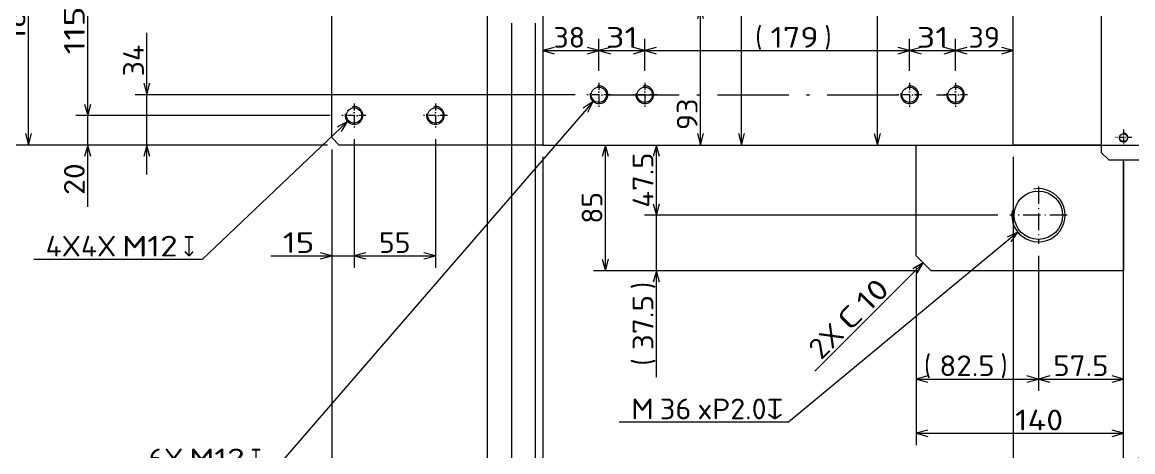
# Model space of a CAD drawing. Extents: x 0 to 1254, y -12 to 833.
# Drawn here: x 104.7 to 292.3, y 445.6 to 518.2 of the extents above; entities that cross this region are included whole.
import ezdxf
from ezdxf.enums import TextEntityAlignment as Align

# ---------------------------------------------------------------- set-up
doc = ezdxf.new("R2010")
doc.units = 0
doc.linetypes.add('DASHDOT', pattern=[18.5, 12, -3, 0.5, -3])
doc.layers.get('0').update_dxf_attribs({"lineweight": 13})
doc.styles.add('GDT', font='gdt.shx')
doc.styles.get("Standard").update_dxf_attribs({"font": 'isocp.shx'})
doc.dimstyles.get("Standard").update_dxf_attribs({"dimtxt": 2.5, "dimasz": 2.5, "dimexe": 1.25, "dimexo": 0.625, "dimtad": 1, "dimcen": 2.5, "dimadec": 0, "dimazin": 0, "dimtfac": 1, "dimtmove": 0, "dimatfit": 0, "dimfxl": 1, "dimarcsym": 0})

# ---------------------------------------------------------------- blocks, each defined once
blk = doc.blocks.new('*D58')
at = {"color": 214, "lineweight": 13}
for p, q in [((272.878044, 482.699586), (234.126556, 450.573152)), ((234.126556, 450.573152), (205.53302, 450.573152))]:
    blk.add_line(p, q, dxfattribs=at)
blk.add_lwpolyline([(271.721191, 481.068116), (272.878044, 482.699586), (271.06044, 481.865121)], dxfattribs=at)
for s, width, p, p2 in [('M', 1.15318, (207.53302, 451.073152), (211.376953, 451.073152)), ('36', 0.868247, (212.376953, 451.073152), (217.73114, 451.073152)), ('xP2.0↧', 0.84647, (218.73114, 451.073152), (233.262207, 451.073152))]:
    blk.add_text(s, height=3.5, dxfattribs=dict(at, width=width)).set_placement(p, p2, align=Align.FIT)
blk = doc.blocks.new('*D67')
at = {"color": 214, "lineweight": 13}
for p, q in [((159.629852, 501.413499), (135.084747, 478.095658)), ((135.084747, 478.095658), (106.615952, 478.095658))]:
    blk.add_line(p, q, dxfattribs=at)
blk.add_lwpolyline([(158.585785, 499.70765), (159.629852, 501.413499), (157.872726, 500.45823)], dxfattribs=at)
for s, width, p, p2 in [('4X4X', 0.930031, (108.615967, 478.595658), (120.551361, 478.595658)), ('M12', 0.921945, (121.551361, 478.595658), (130.924469, 478.595658))]:
    blk.add_text(s, height=3.5, dxfattribs=dict(at, width=width)).set_placement(p, p2, align=Align.FIT)
at = {"color": 214, "lineweight": 13, "style": 'GDT', "width": 0.52601}
blk.add_text('x', height=3.5, dxfattribs=at).set_placement((131.924484, 478.595658), (133.765518, 478.595658), align=Align.FIT)
blk = doc.blocks.new('*D82')
at = {"color": 7, "lineweight": 13}
for p, q in [((125.717346, 492.446626), (125.717346, 516.403962)), ((198.05484, 505.946626), (123.717346, 505.946626)), ((156.217346, 497.446626), (123.717346, 497.446626))]:
    blk.add_line(p, q, dxfattribs=at)
for points in [[(125.199707, 507.878476), (125.717346, 505.946626), (126.234985, 507.878476)], [(126.234985, 495.514771), (125.717346, 497.446626), (125.199707, 495.514771)]]:
    blk.add_lwpolyline(points, dxfattribs=at)
at = {"color": 7, "lineweight": 13, "width": 0.845398}
blk.add_text('34', height=3.5, rotation=90, dxfattribs=at).set_placement((125.217346, 509.049775), (125.217346, 514.403962), align=Align.FIT)
blk = doc.blocks.new('*D83')
at = {"color": 214, "lineweight": 13}
for p, q in [((201.11145, 504.811795), (146.926422, 442.123292)), ((146.926422, 442.123292), (123.997406, 442.123292))]:
    blk.add_line(p, q, dxfattribs=at)
blk.add_lwpolyline([(200.239777, 503.011743), (201.11145, 504.811795), (199.456528, 503.688745)], dxfattribs=at)
for s, width, p, p2 in [('6X', 0.953544, (125.997406, 442.623292), (131.877594, 442.623292)), ('M12', 0.921945, (132.877609, 442.623292), (142.250717, 442.623292))]:
    blk.add_text(s, height=3.5, dxfattribs=dict(at, width=width)).set_placement(p, p2, align=Align.FIT)
at = {"color": 214, "lineweight": 13, "style": 'GDT', "width": 0.52601}
blk.add_text('x', height=3.5, dxfattribs=at).set_placement((143.250732, 442.623292), (145.091766, 442.623292), align=Align.FIT)
blk = doc.blocks.new('*D97')
at = {"color": 7, "lineweight": 13}
for p, q in [((278.840958, 434.94246), (313.70224, 458.122987)), ((313.70224, 458.122987), (344.162642, 458.122987))]:
    blk.add_line(p, q, dxfattribs=at)
blk.add_lwpolyline([(280.163017, 436.443177), (278.840958, 434.94246), (280.736252, 435.581086)], dxfattribs=at)
for s, width, p, p2 in [('18', 0.868247, (314.70224, 458.622987), (320.056427, 458.622987)), ('X38 長穴', 1.110853, (321.056427, 458.622987), (342.162642, 458.622987))]:
    blk.add_text(s, height=3.5, dxfattribs=dict(at, width=width)).set_placement(p, p2, align=Align.FIT)
blk = doc.blocks.new('*D103')
at = {"color": 7, "lineweight": 13}
for p, q in [((183.217346, 537.941327), (183.217346, 336.696626)), ((156.967346, 496.696626), (156.967346, 336.696626)), ((156.967346, 338.696626), (183.217346, 338.696626))]:
    blk.add_line(p, q, dxfattribs=at)
for points in [[(158.8992, 339.214265), (156.967346, 338.696626), (158.8992, 338.178987)], [(181.285492, 338.178987), (183.217346, 338.696626), (181.285492, 339.214265)]]:
    blk.add_lwpolyline(points, dxfattribs=at)
at = {"color": 7, "lineweight": 13, "width": 0.854608}
blk.add_text('105', height=3.5, dxfattribs=at).set_placement((166.032959, 339.196626), (174.151733, 339.196626), align=Align.FIT)
blk = doc.blocks.new('*D104')
at = {"color": 7, "lineweight": 13}
for p, q in [((183.217346, 537.941327), (183.217346, 336.696626)), ((528.217346, 537.946626), (528.217346, 336.696626)), ((183.217346, 338.696626), (528.217346, 338.696626))]:
    blk.add_line(p, q, dxfattribs=at)
for points in [[(185.1492, 339.214265), (183.217346, 338.696626), (185.1492, 338.178987)], [(526.285492, 338.178987), (528.217346, 338.696626), (526.285492, 339.214265)]]:
    blk.add_lwpolyline(points, dxfattribs=at)
at = {"color": 7, "lineweight": 13, "width": 0.848056}
blk.add_text('1380', height=3.5, dxfattribs=at).set_placement((350.275656, 339.196626), (361.159037, 339.196626), align=Align.FIT)
blk = doc.blocks.new('*D106')
at = {"color": 7, "lineweight": 13}
for p, q in [((530.217346, 646.196626), (647.717346, 646.196626)), ((645.717346, 497.446626), (645.717346, 646.196626)), ((194.592346, 497.446626), (647.717346, 497.446626))]:
    blk.add_line(p, q, dxfattribs=at)
for points in [[(646.234985, 644.264771), (645.717346, 646.196626), (645.199707, 644.264771)], [(645.199707, 499.37848), (645.717346, 497.446626), (646.234985, 499.37848)]]:
    blk.add_lwpolyline(points, dxfattribs=at)
at = {"color": 7, "lineweight": 13, "width": 0.854609}
blk.add_text('595', height=3.5, rotation=90, dxfattribs=at).set_placement((645.217346, 567.762233), (645.217346, 575.881019), align=Align.FIT)
blk = doc.blocks.new('*D107')
at = {"color": 7, "lineweight": 13}
for p, q in [((194.592346, 497.446626), (647.717346, 497.446626)), ((645.717346, 413.696626), (645.717346, 497.446626)), ((468.967346, 413.696626), (647.717346, 413.696626))]:
    blk.add_line(p, q, dxfattribs=at)
for points in [[(646.234985, 495.514771), (645.717346, 497.446626), (645.199707, 495.514771)], [(645.199707, 415.62848), (645.717346, 413.696626), (646.234985, 415.62848)]]:
    blk.add_lwpolyline(points, dxfattribs=at)
for s, p in [(')', (645.217346, 460.631021)), ('(', (645.217346, 448.934197))]:
    blk.add_text(s, height=3.5, rotation=90.000003, dxfattribs=at).set_placement(p)
at = {"color": 7, "lineweight": 13, "width": 0.854609}
blk.add_text('335', height=3.5, rotation=90, dxfattribs=at).set_placement((645.217346, 451.512231), (645.217346, 459.631021), align=Align.FIT)
blk = doc.blocks.new('*D109')
at = {"color": 7, "lineweight": 13}
for p, q in [((555.217346, 534.946626), (627.717346, 534.946626)), ((625.717346, 497.446626), (625.717346, 534.946626)), ((194.592346, 497.446626), (627.717346, 497.446626))]:
    blk.add_line(p, q, dxfattribs=at)
for points in [[(626.234985, 533.014775), (625.717346, 534.946626), (625.199707, 533.014775)], [(625.199707, 499.37848), (625.717346, 497.446626), (626.234985, 499.37848)]]:
    blk.add_lwpolyline(points, dxfattribs=at)
at = {"color": 7, "lineweight": 13, "width": 0.854609}
blk.add_text('150', height=3.5, rotation=90, dxfattribs=at).set_placement((625.217346, 516.979119), (625.217346, 525.097909), align=Align.FIT)
blk = doc.blocks.new('*D113')
at = {"color": 7, "lineweight": 13}
for p, q in [((156.217346, 534.946626), (83.717346, 534.946626)), ((85.717346, 497.446626), (85.717346, 534.946626)), ((156.217346, 497.446626), (83.717346, 497.446626))]:
    blk.add_line(p, q, dxfattribs=at)
for points in [[(86.234985, 533.014775), (85.717346, 534.946626), (85.199707, 533.014775)], [(85.199707, 499.37848), (85.717346, 497.446626), (86.234985, 499.37848)]]:
    blk.add_lwpolyline(points, dxfattribs=at)
at = {"color": 7, "lineweight": 13, "width": 0.854609}
blk.add_text('150', height=3.5, rotation=90, dxfattribs=at).set_placement((85.217346, 515.263024), (85.217346, 523.381814), align=Align.FIT)
blk = doc.blocks.new('*D117')
at = {"color": 7, "lineweight": 13}
for p, q in [((183.217346, 537.941327), (183.217346, 346.696626)), ((192.592346, 495.446626), (192.592346, 346.696626)), ((183.217346, 348.696626), (192.592346, 348.696626))]:
    blk.add_line(p, q, dxfattribs=at)
for points in [[(185.1492, 349.214265), (183.217346, 348.696626), (185.1492, 348.178987)], [(190.660492, 348.178987), (192.592346, 348.696626), (190.660492, 349.214265)]]:
    blk.add_lwpolyline(points, dxfattribs=at)
at = {"color": 7, "lineweight": 13, "width": 0.836937}
blk.add_text('37.5', height=3.5, dxfattribs=at).set_placement((183.232452, 349.196626), (192.578247, 349.196626), align=Align.FIT)
blk = doc.blocks.new('*D118')
at = {"color": 7, "lineweight": 13}
for p, q in [((192.592346, 495.446626), (192.592346, 346.696626)), ((272.092346, 495.446626), (272.092346, 346.696626)), ((192.592346, 348.696626), (272.092346, 348.696626))]:
    blk.add_line(p, q, dxfattribs=at)
for points in [[(194.5242, 349.214265), (192.592346, 348.696626), (194.5242, 348.178987)], [(270.160492, 348.178987), (272.092346, 348.696626), (270.160492, 349.214265)]]:
    blk.add_lwpolyline(points, dxfattribs=at)
at = {"color": 7, "lineweight": 13, "width": 0.854609}
blk.add_text('318', height=3.5, dxfattribs=at).set_placement((228.282951, 349.196626), (236.401741, 349.196626), align=Align.FIT)
blk = doc.blocks.new('*D119')
at = {"color": 7, "lineweight": 13}
for p, q in [((272.092346, 495.446626), (272.092346, 346.696626)), ((439.342346, 495.446626), (439.342346, 346.696626)), ((272.092346, 348.696626), (439.342346, 348.696626))]:
    blk.add_line(p, q, dxfattribs=at)
for points in [[(274.0242, 349.214265), (272.092346, 348.696626), (274.0242, 348.178987)], [(437.410492, 348.178987), (439.342346, 348.696626), (437.410492, 349.214265)]]:
    blk.add_lwpolyline(points, dxfattribs=at)
for s, p in [('(', (349.079919, 349.196626)), (')', (360.776739, 349.196626))]:
    blk.add_text(s, height=3.5, dxfattribs=at).set_placement(p)
at = {"color": 7, "lineweight": 13, "width": 0.86987}
blk.add_text('669', height=3.5, dxfattribs=at).set_placement((351.657953, 349.196626), (359.776739, 349.196626), align=Align.FIT)
blk = doc.blocks.new('*D124')
at = {"color": 7, "lineweight": 13}
for p, q in [((181.217346, 646.196626), (73.717346, 646.196626)), ((75.717346, 497.446626), (75.717346, 646.196626)), ((156.217346, 497.446626), (73.717346, 497.446626))]:
    blk.add_line(p, q, dxfattribs=at)
for points in [[(76.234985, 644.264771), (75.717346, 646.196626), (75.199707, 644.264771)], [(75.199707, 499.37848), (75.717346, 497.446626), (76.234985, 499.37848)]]:
    blk.add_lwpolyline(points, dxfattribs=at)
for s, p in [(')', (75.217346, 576.881019)), ('(', (75.217346, 565.184198))]:
    blk.add_text(s, height=3.5, rotation=90.000003, dxfattribs=at).set_placement(p)
at = {"color": 7, "lineweight": 13, "width": 0.854609}
blk.add_text('595', height=3.5, rotation=90, dxfattribs=at).set_placement((75.217346, 567.762233), (75.217346, 575.881019), align=Align.FIT)
blk = doc.blocks.new('*D127')
at = {"color": 7, "lineweight": 13}
for p, q in [((196.467346, 542.446626), (93.717346, 542.446626)), ((95.717346, 497.446626), (95.717346, 542.446626)), ((156.217346, 497.446626), (93.717346, 497.446626))]:
    blk.add_line(p, q, dxfattribs=at)
for points in [[(96.234985, 540.514773), (95.717346, 542.446626), (95.199707, 540.514773)], [(95.199707, 499.37848), (95.717346, 497.446626), (96.234985, 499.37848)]]:
    blk.add_lwpolyline(points, dxfattribs=at)
at = {"color": 7, "lineweight": 13, "width": 0.854609}
blk.add_text('180', height=3.5, rotation=90, dxfattribs=at).set_placement((95.217346, 514.82467), (95.217346, 522.94346), align=Align.FIT)
blk = doc.blocks.new('*D132')
at = {"color": 7, "lineweight": 13}
for p, q in [((514.967346, 542.446626), (617.717346, 542.446626)), ((615.717346, 497.446626), (615.717346, 542.446626)), ((194.592346, 497.446626), (617.717346, 497.446626))]:
    blk.add_line(p, q, dxfattribs=at)
for points in [[(616.234985, 540.514773), (615.717346, 542.446626), (615.199707, 540.514773)], [(615.199707, 499.37848), (615.717346, 497.446626), (616.234985, 499.37848)]]:
    blk.add_lwpolyline(points, dxfattribs=at)
at = {"color": 7, "lineweight": 13, "width": 0.854609}
blk.add_text('180', height=3.5, rotation=90, dxfattribs=at).set_placement((615.217346, 516.465112), (615.217346, 524.583901), align=Align.FIT)
blk = doc.blocks.new('*D141')
at = {"color": 7, "lineweight": 13}
for p, q in [((183.217346, 536.691327), (183.217346, 426.696626)), ((187.342346, 518.071626), (187.342346, 426.696626)), ((169.387253, 428.696626), (186.842346, 428.696626))]:
    blk.add_line(p, q, dxfattribs=at)
blk.add_lwpolyline([(181.285492, 428.178987), (183.217346, 428.696626), (181.285492, 429.214265)], dxfattribs=at)
at = {"color": 7, "lineweight": 13, "const_width": 0.5}
for points in [[(187.592346, 428.696626, 1), (187.092346, 428.696626)], [(187.092346, 428.696626, 1), (187.592346, 428.696626)]]:
    blk.add_lwpolyline(points, format="xyb", dxfattribs=at)
at = {"color": 7, "lineweight": 13}
blk.add_circle((187.342346, 428.696626), 0.5, dxfattribs=at)
at = {"color": 7, "lineweight": 13, "width": 0.836937}
blk.add_text('16.5', height=3.5, dxfattribs=at).set_placement((171.387268, 429.196626), (180.733063, 429.196626), align=Align.FIT)
blk = doc.blocks.new('*D142')
at = {"color": 7, "lineweight": 13}
for p, q in [((187.342346, 518.071626), (187.342346, 426.696626)), ((191.342346, 518.071626), (191.342346, 426.696626)), ((187.842346, 428.696626), (205.553421, 428.696626))]:
    blk.add_line(p, q, dxfattribs=at)
at = {"color": 7, "lineweight": 13, "const_width": 0.5}
for points in [[(187.592346, 428.696626, 1), (187.092346, 428.696626)], [(187.092346, 428.696626, 1), (187.592346, 428.696626)]]:
    blk.add_lwpolyline(points, format="xyb", dxfattribs=at)
at = {"color": 7, "lineweight": 13}
blk.add_lwpolyline([(193.2742, 429.214265), (191.342346, 428.696626), (193.2742, 428.178987)], dxfattribs=at)
blk.add_circle((187.342346, 428.696626), 0.5, dxfattribs=at)
for s, width, p, p2 in [('t', 1.09248, (195.378433, 429.196626), (197.199234, 429.196626)), ('16', 0.868247, (198.199234, 429.196626), (203.553421, 429.196626))]:
    blk.add_text(s, height=3.5, dxfattribs=dict(at, width=width)).set_placement(p, p2, align=Align.FIT)
blk = doc.blocks.new('*D145')
at = {"color": 7, "lineweight": 13}
for p, q in [((548.967346, 543.696626), (607.717346, 543.696626)), ((605.717346, 497.446626), (605.717346, 543.696626)), ((194.592346, 497.446626), (607.717346, 497.446626))]:
    blk.add_line(p, q, dxfattribs=at)
for points in [[(606.234985, 541.764773), (605.717346, 543.696626), (605.199707, 541.764773)], [(605.199707, 499.37848), (605.717346, 497.446626), (606.234985, 499.37848)]]:
    blk.add_lwpolyline(points, dxfattribs=at)
at = {"color": 7, "lineweight": 13, "width": 0.854609}
blk.add_text('185', height=3.5, rotation=90, dxfattribs=at).set_placement((605.217346, 516.276238), (605.217346, 524.395028), align=Align.FIT)
blk = doc.blocks.new('*D148')
at = {"color": 7, "lineweight": 13}
for p, q in [((162.467346, 543.696626), (103.717346, 543.696626)), ((105.717346, 497.446626), (105.717346, 543.696626)), ((156.217346, 497.446626), (103.717346, 497.446626))]:
    blk.add_line(p, q, dxfattribs=at)
for points in [[(106.234985, 541.764773), (105.717346, 543.696626), (105.199707, 541.764773)], [(105.199707, 499.37848), (105.717346, 497.446626), (106.234985, 499.37848)]]:
    blk.add_lwpolyline(points, dxfattribs=at)
at = {"color": 7, "lineweight": 13, "width": 0.854609}
blk.add_text('185', height=3.5, rotation=90, dxfattribs=at).set_placement((105.217346, 515.095483), (105.217346, 523.214272), align=Align.FIT)
blk = doc.blocks.new('*D151')
at = {"color": 7, "lineweight": 13}
for p, q in [((194.592346, 497.446626), (492.31958, 497.446626)), ((490.31958, 476.196626), (490.31958, 497.446626)), ((455.217346, 476.196626), (492.31958, 476.196626))]:
    blk.add_line(p, q, dxfattribs=at)
for points in [[(490.837219, 495.514771), (490.31958, 497.446626), (489.801941, 495.514771)], [(489.801941, 478.12848), (490.31958, 476.196626), (490.837219, 478.12848)]]:
    blk.add_lwpolyline(points, dxfattribs=at)
at = {"color": 7, "lineweight": 13, "width": 0.868247}
blk.add_text('85', height=3.5, rotation=90, dxfattribs=at).set_placement((489.81958, 484.144532), (489.81958, 489.498719), align=Align.FIT)
blk = doc.blocks.new('*D153')
at = {"color": 7, "lineweight": 13}
for p, q in [((194.592346, 497.446626), (205.180954, 497.446626)), ((203.180954, 476.196626), (203.180954, 497.446626)), ((256.217346, 476.196626), (201.180954, 476.196626))]:
    blk.add_line(p, q, dxfattribs=at)
for points in [[(203.698593, 495.514771), (203.180954, 497.446626), (202.663315, 495.514771)], [(202.663315, 478.12848), (203.180954, 476.196626), (203.698593, 478.12848)]]:
    blk.add_lwpolyline(points, dxfattribs=at)
at = {"color": 7, "lineweight": 13, "width": 0.868247}
blk.add_text('85', height=3.5, rotation=90, dxfattribs=at).set_placement((202.680954, 484.144532), (202.680954, 489.498719), align=Align.FIT)
blk = doc.blocks.new('*D154')
at = {"color": 7, "lineweight": 13}
for p, q in [((255.717346, 476.696626), (255.717346, 446.696626)), ((255.717346, 448.696626), (290.717346, 448.696626))]:
    blk.add_line(p, q, dxfattribs=at)
for points in [[(257.6492, 449.214265), (255.717346, 448.696626), (257.6492, 448.178987)], [(288.785492, 448.178987), (290.717346, 448.696626), (288.785492, 449.214265)]]:
    blk.add_lwpolyline(points, dxfattribs=at)
at = {"color": 7, "lineweight": 13, "width": 0.854609}
blk.add_text('140', height=3.5, dxfattribs=at).set_placement((272.417961, 449.196626), (280.536751, 449.196626), align=Align.FIT)
blk = doc.blocks.new('*D157')
at = {"color": 7, "lineweight": 13}
for p, q in [((194.592346, 497.446626), (213.797729, 497.446626)), ((211.797729, 485.571626), (211.797729, 497.446626)), ((269.498344, 485.571626), (209.797729, 485.571626))]:
    blk.add_line(p, q, dxfattribs=at)
for points in [[(212.315369, 495.514771), (211.797729, 497.446626), (211.28009, 495.514771)], [(211.28009, 487.50348), (211.797729, 485.571626), (212.315369, 487.50348)]]:
    blk.add_lwpolyline(points, dxfattribs=at)
at = {"color": 7, "lineweight": 13, "width": 0.836938}
blk.add_text('47.5', height=3.5, rotation=90, dxfattribs=at).set_placement((211.297729, 486.836221), (211.297729, 496.182031), align=Align.FIT)
blk = doc.blocks.new('*D158')
at = {"color": 7, "lineweight": 13}
for p, q in [((211.797729, 458.174783), (211.797729, 490.571626)), ((269.498344, 485.571626), (209.797729, 485.571626)), ((256.217346, 476.196626), (209.797729, 476.196626))]:
    blk.add_line(p, q, dxfattribs=at)
for points in [[(211.28009, 487.50348), (211.797729, 485.571626), (212.315369, 487.50348)], [(212.315369, 474.264771), (211.797729, 476.196626), (211.28009, 474.264771)]]:
    blk.add_lwpolyline(points, dxfattribs=at)
for s, p in [(')', (211.297729, 473.098626)), ('(', (211.297729, 460.174783))]:
    blk.add_text(s, height=3.5, rotation=90.000003, dxfattribs=at).set_placement(p)
at = {"color": 7, "lineweight": 13, "width": 0.836938}
blk.add_text('37.5', height=3.5, rotation=90, dxfattribs=at).set_placement((211.297729, 462.752816), (211.297729, 472.098626), align=Align.FIT)
blk = doc.blocks.new('*D200')
at = {"color": 7, "lineweight": 13}
for p, q in [((276.342346, 478.727624), (276.342346, 455.877381)), ((255.717346, 476.696626), (255.717346, 455.877381)), ((255.717346, 457.877381), (276.342346, 457.877381))]:
    blk.add_line(p, q, dxfattribs=at)
for points in [[(257.6492, 458.39502), (255.717346, 457.877381), (257.6492, 457.359742)], [(274.410492, 457.359742), (276.342346, 457.877381), (274.410492, 458.39502)]]:
    blk.add_lwpolyline(points, dxfattribs=at)
for s, p in [('(', (257.034615, 458.377381)), (')', (269.958458, 458.377381))]:
    blk.add_text(s, height=3.5, dxfattribs=at).set_placement(p)
at = {"color": 7, "lineweight": 13, "width": 0.836938}
blk.add_text('82.5', height=3.5, dxfattribs=at).set_placement((259.612648, 458.377381), (268.958458, 458.377381), align=Align.FIT)
blk = doc.blocks.new('*D201')
at = {"color": 7, "lineweight": 13}
for p, q in [((276.342346, 478.727624), (276.342346, 455.877381)), ((276.342346, 457.877381), (290.717346, 457.877381))]:
    blk.add_line(p, q, dxfattribs=at)
for points in [[(278.2742, 458.39502), (276.342346, 457.877381), (278.2742, 457.359742)], [(288.785492, 457.359742), (290.717346, 457.877381), (288.785492, 458.39502)]]:
    blk.add_lwpolyline(points, dxfattribs=at)
at = {"color": 7, "lineweight": 13, "width": 0.836938}
blk.add_text('57.5', height=3.5, dxfattribs=at).set_placement((278.856941, 458.377381), (288.202751, 458.377381), align=Align.FIT)
blk = doc.blocks.new('*D223')
at = {"color": 7, "lineweight": 13}
for p, q in [((156.67984, 531.196626), (113.717346, 531.196626)), ((115.717346, 502.446626), (115.717346, 531.196626)), ((156.67984, 502.446626), (113.717346, 502.446626))]:
    blk.add_line(p, q, dxfattribs=at)
for points in [[(116.234985, 529.264775), (115.717346, 531.196626), (115.199707, 529.264775)], [(115.199707, 504.37848), (115.717346, 502.446626), (116.234985, 504.37848)]]:
    blk.add_lwpolyline(points, dxfattribs=at)
at = {"color": 7, "lineweight": 13, "width": 0.854609}
blk.add_text('115', height=3.5, rotation=90, dxfattribs=at).set_placement((115.217346, 512.762231), (115.217346, 520.881021), align=Align.FIT)
blk = doc.blocks.new('*D224')
at = {"color": 7, "lineweight": 13}
for p, q in [((115.717346, 487.010102), (115.717346, 507.446626)), ((156.67984, 502.446626), (113.717346, 502.446626)), ((156.217346, 497.446626), (113.717346, 497.446626))]:
    blk.add_line(p, q, dxfattribs=at)
for points in [[(115.199707, 504.37848), (115.717346, 502.446626), (116.234985, 504.37848)], [(116.234985, 495.514771), (115.717346, 497.446626), (115.199707, 495.514771)]]:
    blk.add_lwpolyline(points, dxfattribs=at)
at = {"color": 7, "lineweight": 13, "width": 0.868247}
blk.add_text('20', height=3.5, rotation=90, dxfattribs=at).set_placement((115.217346, 489.010102), (115.217346, 494.364289), align=Align.FIT)
blk = doc.blocks.new('*D227')
at = {"color": 7, "lineweight": 13}
for p, q in [((160.717346, 498.409127), (160.717346, 476.696626)), ((156.967346, 496.696626), (156.967346, 476.696626)), ((146.687866, 478.696626), (165.717346, 478.696626))]:
    blk.add_line(p, q, dxfattribs=at)
for points in [[(155.035492, 478.178987), (156.967346, 478.696626), (155.035492, 479.214265)], [(162.6492, 479.214265), (160.717346, 478.696626), (162.6492, 478.178987)]]:
    blk.add_lwpolyline(points, dxfattribs=at)
at = {"color": 7, "lineweight": 13, "width": 0.868247}
blk.add_text('15', height=3.5, dxfattribs=at).set_placement((148.687866, 479.196626), (154.042053, 479.196626), align=Align.FIT)
blk = doc.blocks.new('*D228')
at = {"color": 7, "lineweight": 13}
for p, q in [((160.717346, 498.409127), (160.717346, 476.696626)), ((174.467346, 498.409127), (174.467346, 476.696626)), ((160.717346, 478.696626), (174.467346, 478.696626))]:
    blk.add_line(p, q, dxfattribs=at)
for points in [[(162.6492, 479.214265), (160.717346, 478.696626), (162.6492, 478.178987)], [(172.535492, 478.178987), (174.467346, 478.696626), (172.535492, 479.214265)]]:
    blk.add_lwpolyline(points, dxfattribs=at)
at = {"color": 7, "lineweight": 13, "width": 0.868247}
blk.add_text('55', height=3.5, dxfattribs=at).set_placement((164.915253, 479.196626), (170.26944, 479.196626), align=Align.FIT)
blk = doc.blocks.new('*D260')
at = {"color": 7, "lineweight": 13}
blk.add_line((219.259583, 497.446626), (219.259583, 520.696626), dxfattribs=at)
for points in [[(219.777222, 518.764775), (219.259583, 520.696626), (218.741943, 518.764775)], [(218.741943, 499.37848), (219.259583, 497.446626), (219.777222, 499.37848)]]:
    blk.add_lwpolyline(points, dxfattribs=at)
at = {"color": 7, "lineweight": 13, "width": 0.868247}
blk.add_text('93', height=3.5, rotation=90, dxfattribs=at).set_placement((218.759583, 499.965043), (218.759583, 505.31923), align=Align.FIT)
blk = doc.blocks.new('*D270')
at = {"color": 7, "lineweight": 13}
for p, q in [((262.342346, 509.984124), (262.342346, 515.400514)), ((262.342346, 513.400514), (272.092346, 513.400514))]:
    blk.add_line(p, q, dxfattribs=at)
for points in [[(264.2742, 513.918149), (262.342346, 513.400514), (264.2742, 512.882874)], [(270.160492, 512.882874), (272.092346, 513.400514), (270.160492, 513.918149)]]:
    blk.add_lwpolyline(points, dxfattribs=at)
at = {"color": 7, "lineweight": 13, "width": 0.892365}
blk.add_text('39', height=3.5, dxfattribs=at).set_placement((264.518181, 513.900514), (269.872368, 513.900514), align=Align.FIT)
blk = doc.blocks.new('*D271')
at = {"color": 7, "lineweight": 13}
for p, q in [((254.592346, 509.984124), (254.592346, 515.400514)), ((262.342346, 509.984124), (262.342346, 515.400514)), ((254.592346, 513.400514), (262.342346, 513.400514))]:
    blk.add_line(p, q, dxfattribs=at)
for points in [[(256.5242, 513.918149), (254.592346, 513.400514), (256.5242, 512.882874)], [(260.410492, 512.882874), (262.342346, 513.400514), (260.410492, 513.918149)]]:
    blk.add_lwpolyline(points, dxfattribs=at)
at = {"color": 7, "lineweight": 13, "width": 1.036294}
blk.add_text('31', height=3.5, dxfattribs=at).set_placement((255.790253, 513.900514), (261.14444, 513.900514), align=Align.FIT)
blk = doc.blocks.new('*D272')
at = {"color": 7, "lineweight": 13}
for p, q in [((209.842346, 509.984124), (209.842346, 515.400514)), ((254.592346, 509.984124), (254.592346, 515.400514)), ((209.842346, 513.400514), (254.592346, 513.400514))]:
    blk.add_line(p, q, dxfattribs=at)
for points in [[(211.7742, 513.918149), (209.842346, 513.400514), (211.7742, 512.882874)], [(252.660492, 512.882874), (254.592346, 513.400514), (252.660492, 513.918149)]]:
    blk.add_lwpolyline(points, dxfattribs=at)
for s, p in [('(', (228.515572, 513.900514)), (')', (240.212395, 513.900514))]:
    blk.add_text(s, height=3.5, dxfattribs=at).set_placement(p)
at = {"color": 7, "lineweight": 13, "width": 0.86987}
blk.add_text('179', height=3.5, dxfattribs=at).set_placement((231.093605, 513.900514), (239.212395, 513.900514), align=Align.FIT)
blk = doc.blocks.new('*D273')
at = {"color": 7, "lineweight": 13}
for p, q in [((202.092346, 509.984124), (202.092346, 515.400514)), ((209.842346, 509.984124), (209.842346, 515.400514)), ((202.092346, 513.400514), (209.842346, 513.400514))]:
    blk.add_line(p, q, dxfattribs=at)
for points in [[(204.0242, 513.918149), (202.092346, 513.400514), (204.0242, 512.882874)], [(207.910492, 512.882874), (209.842346, 513.400514), (207.910492, 513.918149)]]:
    blk.add_lwpolyline(points, dxfattribs=at)
at = {"color": 7, "lineweight": 13, "width": 1.036294}
blk.add_text('31', height=3.5, dxfattribs=at).set_placement((203.290253, 513.900514), (208.64444, 513.900514), align=Align.FIT)
blk = doc.blocks.new('*D274')
at = {"color": 7, "lineweight": 13}
for p, q in [((202.092346, 509.984124), (202.092346, 515.400514)), ((192.592346, 513.400514), (202.092346, 513.400514))]:
    blk.add_line(p, q, dxfattribs=at)
for points in [[(194.5242, 513.918149), (192.592346, 513.400514), (194.5242, 512.882874)], [(200.160492, 512.882874), (202.092346, 513.400514), (200.160492, 513.918149)]]:
    blk.add_lwpolyline(points, dxfattribs=at)
at = {"color": 7, "lineweight": 13, "width": 0.868247}
blk.add_text('38', height=3.5, dxfattribs=at).set_placement((194.406952, 513.900514), (199.761139, 513.900514), align=Align.FIT)
blk = doc.blocks.new('*D281')
at = {"color": 7, "lineweight": 13}
for p, q in [((201.592346, 538.696626), (228.166245, 538.696626)), ((226.166245, 497.446626), (226.166245, 538.696626))]:
    blk.add_line(p, q, dxfattribs=at)
for points in [[(226.683884, 536.764773), (226.166245, 538.696626), (225.648605, 536.764773)], [(225.648605, 499.37848), (226.166245, 497.446626), (226.683884, 499.37848)]]:
    blk.add_lwpolyline(points, dxfattribs=at)
at = {"color": 7, "lineweight": 13, "width": 0.854609}
blk.add_text('165', height=3.5, rotation=90, dxfattribs=at).set_placement((225.666245, 521.882836), (225.666245, 530.001626), align=Align.FIT)
blk = doc.blocks.new('*D283')
at = {"color": 7, "lineweight": 13}
blk.add_line((249.132935, 497.446626), (249.132935, 537.196626), dxfattribs=at)
for points in [[(249.650574, 535.264775), (249.132935, 537.196626), (248.615295, 535.264775)], [(248.615295, 499.37848), (249.132935, 497.446626), (249.650574, 499.37848)]]:
    blk.add_lwpolyline(points, dxfattribs=at)
at = {"color": 7, "lineweight": 13, "width": 0.86987}
blk.add_text('159', height=3.5, rotation=90, dxfattribs=at).set_placement((248.632935, 523.463342), (248.632935, 531.582131), align=Align.FIT)

msp = doc.modelspace()

# ---------------------------------------------------------------- linework, layer by layer
at = {"color": 7, "lineweight": 25}
for p, q in [((192.5923, 646.1966), (192.5923, 497.4466)), ((272.0923, 497.4466), (272.0923, 646.1966)), ((286.9673, 641.1966), (286.9673, 496.1966)), ((156.9673, 498.6966), (156.9673, 533.6966)), ((158.2173, 497.4466), (156.9673, 498.6966)), ((183.2173, 497.4466), (158.2173, 497.4466)), ((192.5923, 497.4466), (183.2173, 497.4466)), ((192.5923, 497.4466), (272.0923, 497.4466)), ((255.7173, 478.6966), (255.7173, 497.4466)), ((286.9674, 497.4466), (272.0923, 497.4466)), ((288.2173, 494.9466), (286.9673, 496.1966)), ((288.2173, 494.9466), (423.2173, 494.9466)), ((290.7173, 494.9466), (290.7173, 476.1966)), ((290.7173, 413.6966), (290.7173, 494.9465)), ((255.7173, 478.6966), (258.2173, 476.1966)), ((290.7173, 476.1966), (258.2173, 476.1966))]:
    msp.add_line(p, q, dxfattribs=at)
at = {"color": 7, "linetype": 'DASHDOT', "lineweight": 13, "ltscale": 0.101875}
for p, q in [((202.0923, 507.9841), (202.0923, 503.9091)), ((209.8423, 507.9841), (209.8423, 503.9091)), ((254.5923, 507.9841), (254.5923, 503.9091)), ((262.3423, 507.9841), (262.3423, 503.9091)), ((204.1299, 505.9466), (200.0548, 505.9466)), ((211.8799, 505.9466), (207.8048, 505.9466)), ((256.6298, 505.9466), (252.5548, 505.9466)), ((264.3798, 505.9466), (260.3048, 505.9466)), ((160.7173, 504.4841), (160.7173, 500.4091)), ((174.4673, 504.4841), (174.4673, 500.4091)), ((162.7549, 502.4466), (158.6798, 502.4466)), ((176.5049, 502.4466), (172.4298, 502.4466))]:
    msp.add_line(p, q, dxfattribs=at)
at = {"color": 7, "linetype": 'DASHDOT', "lineweight": 13}
msp.add_line((203.6528, 505.9466), (260.7819, 505.9466), dxfattribs=at)
at = {"color": 7, "linetype": 'DASHDOT', "lineweight": 13, "ltscale": 0.07}
for p, q in [((290.7173, 500.0966), (290.7173, 497.2966)), ((292.1173, 498.6966), (289.3173, 498.6966))]:
    msp.add_line(p, q, dxfattribs=at)
at = {"color": 7, "linetype": 'DASHDOT', "lineweight": 13, "ltscale": 0.2422}
for p, q in [((276.3423, 490.4156), (276.3423, 480.7276)), ((281.1863, 485.5716), (271.4983, 485.5716))]:
    msp.add_line(p, q, dxfattribs=at)
at = {"color": 7, "lineweight": 13}
msp.add_line((256.8886, 477.5253), (238.5755, 459.2122), dxfattribs=at)
msp.add_lwpolyline([(255.8886, 475.7933), (256.8886, 477.5253), (255.1566, 476.5253)], dxfattribs=at)
at = {"color": 7, "lineweight": 25}
for centre, radius in [((202.0923, 505.9466), 1.2875), ((209.8423, 505.9466), 1.2875), ((254.5923, 505.9466), 1.2875), ((262.3423, 505.9466), 1.2875), ((160.7173, 502.4466), 1.2875), ((174.4673, 502.4466), 1.2875), ((290.7173, 498.6966), 0.65), ((276.3423, 485.5716), 4.094)]:
    msp.add_circle(centre, radius, dxfattribs=at)
at = {"color": 7, "lineweight": 13}
for centre, radius in [((202.0923, 505.9466), 1.5), ((209.8423, 505.9466), 1.5), ((254.5923, 505.9466), 1.5), ((262.3423, 505.9466), 1.5), ((160.7173, 502.4466), 1.5), ((174.4673, 502.4466), 1.5), ((290.7173, 498.6966), 0.75), ((276.3423, 485.5716), 4.5)]:
    msp.add_arc(centre, radius, 169.999993, 100.000014, dxfattribs=at)

# ---------------------------------------------------------------- texts
for s, width, p, p2 in [('10', 0.868246, (247.6402, 468.9841), (251.4262, 472.7701)), ('C', 1.146437, (244.5012, 465.845), (246.9331, 468.277)), ('2X', 0.953546, (239.6361, 460.98), (243.7941, 465.1379))]:
    msp.add_text(s, height=3.5, rotation=45, dxfattribs=dict(at, width=width)).set_placement(p, p2, align=Align.FIT)

# ---------------------------------------------------------------- dimensions: what is measured, and where the dimension line sits
at = {"lineweight": 0}
for base, p1, p2, angle, text, picture, middle, dimtype in [((75.7173, 646.1966), (158.2173, 497.4466), (183.2173, 646.1966), 90, '(<>)', '*D124', (75.7173, 571.8216), 160), ((187.3423, 428.6966), (191.3423, 520.0716), (187.3423, 520.0716), 180, 't<>', '*D142', (199.4659, 428.6966), 161), ((254.5923, 513.4005), (209.8423, 507.9841), (254.5923, 507.9841), 0, '(<>)', '*D272', (235.153, 513.4005), 161), ((645.7173, 497.4466), (466.9673, 413.6966), (192.5923, 497.4466), 90, '(<>)', '*D107', (645.7173, 455.5716), 160), ((272.0923, 348.6966), (439.3423, 497.4466), (272.0923, 497.4466), 180, '(<>)', '*D119', (355.7173, 348.6966), 161), ((211.7977, 485.5716), (258.2173, 476.1966), (271.4983, 485.5716), 90, '(<>)', '*D158', (211.7977, 467.4257), 160)]:
    dim = msp.add_linear_dim(base=base, p1=p1, p2=p2, angle=angle, text=text, dimstyle='STANDARD', override={"dimlfac": 4}, dxfattribs=at)
    dim.commit()
    dim.dimension.update_dxf_attribs({"geometry": picture, "text_midpoint": middle, "dimtype": dimtype})
for base, p1, p2, angle, picture, middle, dimtype in [((645.7173, 497.4466), (528.2173, 646.1966), (192.5923, 497.4466), 270, '*D106', (645.7173, 571.8216), 160), ((95.7173, 497.4466), (198.4673, 542.4466), (158.2173, 497.4466), 270, '*D127', (95.7173, 518.8841), 160), ((105.7173, 497.4466), (164.4673, 543.6966), (158.2173, 497.4466), 270, '*D148', (105.7173, 519.1549), 160), ((605.7173, 497.4466), (546.9673, 543.6966), (192.5923, 497.4466), 270, '*D145', (605.7173, 520.3356), 160), ((615.7173, 497.4466), (512.9673, 542.4466), (192.5923, 497.4466), 270, '*D132', (615.7173, 520.5245), 160), ((183.2173, 428.6966), (187.3423, 520.0716), (183.2173, 538.6913), 180, '*D141', (176.0602, 428.6966), 160), ((183.2173, 338.6966), (528.2173, 539.9466), (183.2173, 539.9413), 180, '*D104', (355.7173, 338.6966), 160), ((183.2173, 348.6966), (192.5923, 497.4466), (183.2173, 539.9413), 180, '*D117', (187.9053, 348.6966), 160), ((226.1662, 538.6966), (223.6662, 497.4466), (199.5923, 538.6966), 90, '*D281', (226.1662, 525.9422), 160), ((249.1329, 537.1966), (251.6329, 497.4466), (244.1518, 537.1966), 90, '*D283', (249.1329, 527.5227), 160), ((85.7173, 497.4466), (158.2173, 534.9466), (158.2173, 497.4466), 270, '*D113', (85.7173, 519.3224), 161), ((625.7173, 497.4466), (553.2173, 534.9466), (192.5923, 497.4466), 270, '*D109', (625.7173, 521.0385), 160), ((115.7173, 502.4466), (158.6798, 531.1966), (158.6798, 502.4466), 270, '*D223', (115.7173, 516.8216), 161), ((219.2596, 520.6966), (216.7596, 497.4466), (203.4665, 520.6966), 90, '*D260', (219.2596, 502.6421), 160), ((125.7173, 497.4466), (200.0548, 505.9466), (158.2173, 497.4466), 270, '*D82', (125.7173, 511.7269), 160), ((209.8423, 513.4005), (202.0923, 507.9841), (209.8423, 507.9841), 0, '*D273', (205.9673, 513.4005), 161), ((262.3423, 513.4005), (254.5923, 507.9841), (262.3423, 507.9841), 0, '*D271', (258.4673, 513.4005), 161), ((262.3423, 513.4005), (272.0923, 510.9005), (262.3423, 507.9841), 180, '*D270', (267.1953, 513.4005), 160), ((115.7173, 502.4466), (158.2173, 497.4466), (158.6798, 502.4466), 90, '*D224', (115.7173, 491.6872), 160), ((156.9673, 478.6966), (160.7173, 500.4091), (156.9673, 498.6966), 180, '*D227', (151.365, 478.6966), 160), ((160.7173, 478.6966), (174.4673, 500.4091), (160.7173, 500.4091), 180, '*D228', (167.5923, 478.6966), 161), ((192.5923, 348.6966), (272.0923, 497.4466), (192.5923, 497.4466), 180, '*D118', (232.3423, 348.6966), 161), ((490.3196, 497.4466), (453.2173, 476.1966), (192.5923, 497.4466), 90, '*D151', (490.3196, 486.8216), 160), ((203.181, 497.4466), (258.2173, 476.1966), (192.5923, 497.4466), 90, '*D153', (203.181, 486.8216), 160), ((211.7977, 497.4466), (271.4983, 485.5716), (192.5923, 497.4466), 90, '*D157', (211.7977, 491.5091), 160), ((276.3423, 457.8774), (290.7173, 460.3774), (276.3423, 480.7276), 180, '*D201', (283.5298, 457.8774), 160), ((255.7173, 448.6966), (290.7173, 446.1966), (255.7173, 478.6966), 180, '*D154', (276.4774, 448.6966), 160)]:
    dim = msp.add_linear_dim(base=base, p1=p1, p2=p2, angle=angle, dimstyle='STANDARD', override={"dimlfac": 4}, dxfattribs=at)
    dim.commit()
    dim.dimension.update_dxf_attribs({"geometry": picture, "text_midpoint": middle, "dimtype": dimtype})
for base, p1, p2, picture, middle in [((183.2173, 338.6966), (156.9673, 498.6966), (183.2173, 539.9413), '*D103', (170.0923, 338.6966)), ((202.0923, 513.4005), (192.5923, 510.9005), (202.0923, 507.9841), '*D274', (197.084, 513.4005))]:
    dim = msp.add_linear_dim(base=base, p1=p1, p2=p2, dimstyle='STANDARD', override={"dimlfac": 4}, dxfattribs=at)
    dim.commit()
    dim.dimension.update_dxf_attribs({"geometry": picture, "text_midpoint": middle, "dimtype": 160})
for p1, p2, text, picture, middle in [((203.0732, 507.0815), (201.1114, 504.8118), '6XM12<DEPTH>', '*D83', (143.1724, 437.7801)), ((161.8048, 503.4798), (159.6298, 501.4135), '4X4XM12↧', '*D67', (128.9052, 472.2251)), ((279.8066, 488.4437), (272.878, 482.6996), 'M<>xP2.0↧', '*D58', (227.0955, 444.7441)), ((275.0937, 432.4508), (278.841, 434.9425), '<>X38 長穴', '*D97', (324.9538, 465.6045))]:
    dim = msp.add_diameter_dim_2p(p1=p1, p2=p2, text=text, dimstyle='STANDARD', override={"dimlfac": 4}, dxfattribs=at)
    dim.commit()
    dim.dimension.update_dxf_attribs({"geometry": picture, "text_midpoint": middle, "dimtype": 163})
dim = msp.add_linear_dim(base=(276.3423, 457.8774), p1=(255.7173, 478.6966), p2=(276.3423, 480.7276), text='(<>)', dimstyle='STANDARD', override={"dimlfac": 4}, dxfattribs=at)
dim.commit()
dim.dimension.update_dxf_attribs({"geometry": '*D200', "text_midpoint": (264.2856, 457.8774), "dimtype": 160})

doc.saveas('drawing.dxf')
